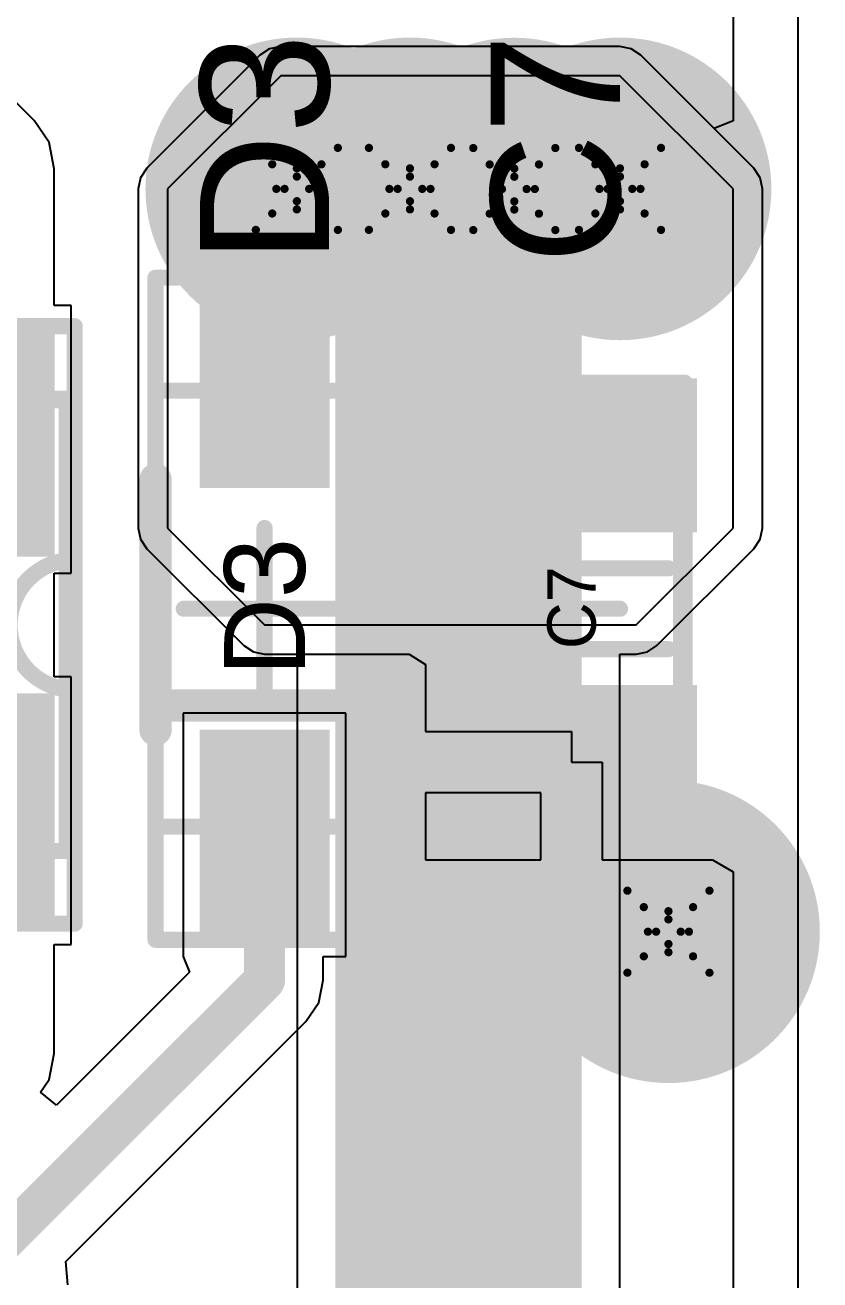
# Model space of a CAD drawing. Header units: millimetres. Extents: x -0.2 to 11.1, y -5.4 to 4.7.
# Drawn here: x 2.1149 to 2.3086, y 0.234 to 0.5399 of the extents above; entities that cross this region are included whole.
import ezdxf

# ---------------------------------------------------------------- set-up
doc = ezdxf.new("R2010")
doc.units = ezdxf.units.MM
doc.header["$MEASUREMENT"] = 0
for name, color, linetype in [('BottomLayer', 5, 'Continuous'), ('DrillDrawing', 1, 'Continuous'), ('InternalPlane1', 76, 'Continuous'), ('InternalPlane2', 16, 'Continuous'), ('Mechanical1', 6, 'Continuous'), ('Mechanical3', 76, 'Continuous'), ('Mechanical5', 56, 'Continuous'), ('TopLayer', 1, 'Continuous'), ('TopOverlay', 2, 'Continuous'), ('TopPaste', 8, 'Continuous'), ('TopSolder', 216, 'Continuous'), ('ViaHoleLayer', 16, 'Continuous')]:
    doc.layers.add(name, color=color, linetype=linetype)
doc.styles.add('Arial', font='arial.ttf', dxfattribs={"height": 0.2})

# ---------------------------------------------------------------- blocks, each defined once
blk = doc.blocks.new('SOT23_6L_75')
at = {"layer": 'TopLayer'}
for points in [[(-0.04921, 0.0689), (-0.02559, 0.0689), (-0.02559, 0.02165), (-0.04921, 0.02165)], [(-0.01181, 0.0689), (0.01181, 0.0689), (0.01181, 0.02165), (-0.01181, 0.02165)], [(0.02559, 0.0689), (0.04921, 0.0689), (0.04921, 0.02165), (0.02559, 0.02165)], [(-0.04921, -0.02165), (-0.02559, -0.02165), (-0.02559, -0.0689), (-0.04921, -0.0689)], [(-0.01181, -0.02165), (0.01181, -0.02165), (0.01181, -0.0689), (-0.01181, -0.0689)], [(0.02559, -0.02165), (0.04921, -0.02165), (0.04921, -0.0689), (0.02559, -0.0689)]]:
    blk.add_hatch(color=1, dxfattribs=at).paths.add_polyline_path(points)
at = {"layer": 'TopPaste'}
for points in [[(-0.05421, 0.0739), (-0.02059, 0.0739), (-0.02059, 0.01665), (-0.05421, 0.01665)], [(-0.01681, 0.0739), (0.01681, 0.0739), (0.01681, 0.01665), (-0.01681, 0.01665)], [(0.02059, 0.0739), (0.05421, 0.0739), (0.05421, 0.01665), (0.02059, 0.01665)], [(-0.05421, -0.01665), (-0.02059, -0.01665), (-0.02059, -0.0739), (-0.05421, -0.0739)], [(-0.01681, -0.01665), (0.01681, -0.01665), (0.01681, -0.0739), (-0.01681, -0.0739)], [(0.02059, -0.01665), (0.05421, -0.01665), (0.05421, -0.0739), (0.02059, -0.0739)]]:
    blk.add_hatch(color=8, dxfattribs=at).paths.add_polyline_path(points)
at = {"layer": 'TopSolder'}
for points in [[(-0.05118, 0.07087), (-0.02362, 0.07087), (-0.02362, 0.01969), (-0.05118, 0.01969)], [(-0.01378, 0.07087), (0.01378, 0.07087), (0.01378, 0.01969), (-0.01378, 0.01969)], [(0.02362, 0.07087), (0.05118, 0.07087), (0.05118, 0.01969), (0.02362, 0.01969)], [(-0.05118, -0.01969), (-0.02362, -0.01969), (-0.02362, -0.07087), (-0.05118, -0.07087)], [(-0.01378, -0.01969), (0.01378, -0.01969), (0.01378, -0.07087), (-0.01378, -0.07087)], [(0.02362, -0.01969), (0.05118, -0.01969), (0.05118, -0.07087), (0.02362, -0.07087)]]:
    blk.add_hatch(color=216, dxfattribs=at).paths.add_polyline_path(points)
at = {"layer": 'Mechanical1', "const_width": 0.00394}
for points in [[(-0.05709, 0.05512), (-0.05709, -0.05512)], [(0.05709, 0.05512), (-0.05709, 0.05512)], [(0.05709, 0.05512), (0.05709, -0.05512)], [(0.05709, -0.05512), (-0.05709, -0.05512)]]:
    blk.add_lwpolyline(points, dxfattribs=at)
at = {"layer": 'Mechanical1', "const_width": 0.00197}
for points in [[(-0.05807, 0.05512, 1), (-0.0561, 0.05512, 1)], [(-0.05807, 0.05512, 1), (-0.0561, 0.05512, 1)], [(0.0561, 0.05512, 1), (0.05807, 0.05512, 1)], [(0.0561, 0.05512, 1), (0.05807, 0.05512, 1)], [(-0.05807, -0.05512, 1), (-0.0561, -0.05512, 1)], [(-0.05807, -0.05512, 1), (-0.0561, -0.05512, 1)], [(0.0561, -0.05512, 1), (0.05807, -0.05512, 1)], [(0.0561, -0.05512, 1), (0.05807, -0.05512, 1)]]:
    blk.add_lwpolyline(points, format="xyb", close=True, dxfattribs=at)
at = {"layer": 'Mechanical3', "const_width": 0.00394}
for points in [[(-0.05906, 0.07283), (-0.05906, -0.07283)], [(0.05906, 0.07283), (-0.05906, 0.07283)], [(0.05906, 0.07283), (0.05906, -0.07283)], [(0, 0.01969), (0, -0.01969)], [(0.01969, 0), (-0.01969, 0)], [(0.05906, -0.07283), (-0.05906, -0.07283)]]:
    blk.add_lwpolyline(points, dxfattribs=at)
at = {"layer": 'Mechanical3', "const_width": 0.00197}
for points in [[(-0.06004, 0.07283, 1), (-0.05807, 0.07283, 1)], [(-0.06004, 0.07283, 1), (-0.05807, 0.07283, 1)], [(0.05807, 0.07283, 1), (0.06004, 0.07283, 1)], [(0.05807, 0.07283, 1), (0.06004, 0.07283, 1)], [(-0.00098, 0.01969, 1), (0.00098, 0.01969, 1)], [(-0.02067, 0, 1), (-0.0187, 0, 1)], [(0.0187, 0, 1), (0.02067, 0, 1)], [(-0.00098, -0.01969, 1), (0.00098, -0.01969, 1)], [(-0.06004, -0.07283, 1), (-0.05807, -0.07283, 1)], [(-0.06004, -0.07283, 1), (-0.05807, -0.07283, 1)], [(0.05807, -0.07283, 1), (0.06004, -0.07283, 1)], [(0.05807, -0.07283, 1), (0.06004, -0.07283, 1)]]:
    blk.add_lwpolyline(points, format="xyb", close=True, dxfattribs=at)
at = {"layer": 'Mechanical5', "const_width": 0.00394}
for points in [[(-0.05906, 0.07283), (-0.05906, -0.07283)], [(0.05906, 0.07283), (-0.05906, 0.07283)], [(0.05906, 0.07283), (0.05906, -0.07283)], [(0.05906, -0.07283), (-0.05906, -0.07283)]]:
    blk.add_lwpolyline(points, dxfattribs=at)
at = {"layer": 'Mechanical5', "const_width": 0.00197}
for points in [[(-0.06004, 0.07283, 1), (-0.05807, 0.07283, 1)], [(-0.06004, 0.07283, 1), (-0.05807, 0.07283, 1)], [(0.05807, 0.07283, 1), (0.06004, 0.07283, 1)], [(0.05807, 0.07283, 1), (0.06004, 0.07283, 1)], [(-0.06004, -0.07283, 1), (-0.05807, -0.07283, 1)], [(-0.06004, -0.07283, 1), (-0.05807, -0.07283, 1)], [(0.05807, -0.07283, 1), (0.06004, -0.07283, 1)], [(0.05807, -0.07283, 1), (0.06004, -0.07283, 1)]]:
    blk.add_lwpolyline(points, format="xyb", close=True, dxfattribs=at)
at = {"layer": 'TopOverlay', "const_width": 0.00394}
for points in [[(-0.05315, 0.05512), (-0.05906, 0.05512)], [(-0.05906, 0.05512), (-0.05906, 0.01587)], [(0.05906, 0.05512), (0.05315, 0.05512)], [(0.05906, 0.05512), (0.05906, -0.05475)], [(-0.05906, -0.01587), (-0.05906, -0.05475)], [(-0.05315, -0.05475), (-0.05906, -0.05475)], [(0.05906, -0.05475), (0.05315, -0.05475)]]:
    blk.add_lwpolyline(points, dxfattribs=at)
at = {"layer": 'TopOverlay', "const_width": 0.00197}
for points in [[(-0.06004, 0.05512, 1), (-0.05807, 0.05512, 1)], [(-0.06004, 0.05512, 1), (-0.05807, 0.05512, 1)], [(-0.05413, 0.05512, 1), (-0.05217, 0.05512, 1)], [(0.05217, 0.05512, 1), (0.05413, 0.05512, 1)], [(0.05807, 0.05512, 1), (0.06004, 0.05512, 1)], [(0.05807, 0.05512, 1), (0.06004, 0.05512, 1)], [(-0.06004, 0.01587, 1), (-0.05807, 0.01587, 1)], [(-0.06004, 0.01587, 1), (-0.05807, 0.01587, 1)], [(-0.06004, -0.01587, 1), (-0.05807, -0.01587, 1)], [(-0.06004, -0.01587, 1), (-0.05807, -0.01587, 1)], [(-0.06004, -0.05475, 1), (-0.05807, -0.05475, 1)], [(-0.06004, -0.05475, 1), (-0.05807, -0.05475, 1)], [(-0.05413, -0.05475, 1), (-0.05217, -0.05475, 1)], [(0.05217, -0.05475, 1), (0.05413, -0.05475, 1)], [(0.05807, -0.05475, 1), (0.06004, -0.05475, 1)], [(0.05807, -0.05475, 1), (0.06004, -0.05475, 1)]]:
    blk.add_lwpolyline(points, format="xyb", close=True, dxfattribs=at)
at = {"layer": 'TopOverlay', "const_width": 0.00394}
blk.add_lwpolyline([(-0.05906, 0.01587, -1), (-0.05906, -0.01587)], format="xyb", dxfattribs=at)
at = {"layer": 'Mechanical5'}
blk.add_text('D6', height=0.031496, dxfattribs=at).set_placement((-0.02624, -0.01574))
blk = doc.blocks.new('SOD_323F_78')
at = {"layer": 'TopLayer'}
for points in [[(-0.07579, -0.01083), (-0.07579, 0.01083), (-0.03445, 0.01083), (-0.03445, -0.01083)], [(0.03445, -0.01083), (0.03445, 0.01083), (0.07579, 0.01083), (0.07579, -0.01083)]]:
    blk.add_hatch(color=1, dxfattribs=at).paths.add_polyline_path(points)
at = {"layer": 'TopPaste'}
for points in [[(-0.08079, -0.01583), (-0.08079, 0.01583), (-0.02945, 0.01583), (-0.02945, -0.01583)], [(0.02945, -0.01583), (0.02945, 0.01583), (0.08079, 0.01583), (0.08079, -0.01583)]]:
    blk.add_hatch(color=8, dxfattribs=at).paths.add_polyline_path(points)
at = {"layer": 'TopSolder'}
for points in [[(-0.07776, -0.0128), (-0.07776, 0.0128), (-0.03248, 0.0128), (-0.03248, -0.0128)], [(0.03248, -0.0128), (0.03248, 0.0128), (0.07776, 0.0128), (0.07776, -0.0128)]]:
    blk.add_hatch(color=216, dxfattribs=at).paths.add_polyline_path(points)
at = {"layer": 'Mechanical1', "const_width": 0.00394}
for points in [[(-0.05315, 0.02657), (-0.05315, -0.02657)], [(-0.05315, 0.02657), (0.05315, 0.02657)], [(0.05315, 0.02657), (0.05315, -0.02657)], [(-0.05315, -0.02657), (0.05315, -0.02657)]]:
    blk.add_lwpolyline(points, dxfattribs=at)
at = {"layer": 'Mechanical1', "const_width": 0.00197}
for points in [[(-0.05413, 0.02657, 1), (-0.05217, 0.02657, 1)], [(-0.05413, 0.02657, 1), (-0.05217, 0.02657, 1)], [(0.05217, 0.02657, 1), (0.05413, 0.02657, 1)], [(0.05217, 0.02657, 1), (0.05413, 0.02657, 1)], [(-0.05413, -0.02657, 1), (-0.05217, -0.02657, 1)], [(-0.05413, -0.02657, 1), (-0.05217, -0.02657, 1)], [(0.05217, -0.02657, 1), (0.05413, -0.02657, 1)], [(0.05217, -0.02657, 1), (0.05413, -0.02657, 1)]]:
    blk.add_lwpolyline(points, format="xyb", close=True, dxfattribs=at)
at = {"layer": 'Mechanical3', "const_width": 0.00394}
for points in [[(-0.08071, 0.02657), (-0.08071, -0.02657)], [(-0.08071, 0.02657), (0.08071, 0.02657)], [(0.08071, 0.02657), (0.08071, -0.02657)], [(0, 0.01969), (0, -0.01969)], [(-0.01969, 0), (0.01969, 0)], [(-0.08071, -0.02657), (0.08071, -0.02657)]]:
    blk.add_lwpolyline(points, dxfattribs=at)
at = {"layer": 'Mechanical3', "const_width": 0.00197}
for points in [[(-0.08169, 0.02657, 1), (-0.07972, 0.02657, 1)], [(-0.08169, 0.02657, 1), (-0.07972, 0.02657, 1)], [(0.07972, 0.02657, 1), (0.08169, 0.02657, 1)], [(0.07972, 0.02657, 1), (0.08169, 0.02657, 1)], [(-0.00099, 0.01969, 1), (0.00098, 0.01969, 1)], [(-0.02067, 0, 1), (-0.0187, 0, 1)], [(0.0187, 0, 1), (0.02067, 0, 1)], [(-0.00099, -0.01969, 1), (0.00098, -0.01969, 1)], [(-0.08169, -0.02657, 1), (-0.07972, -0.02657, 1)], [(-0.08169, -0.02657, 1), (-0.07972, -0.02657, 1)], [(0.07972, -0.02657, 1), (0.08169, -0.02657, 1)], [(0.07972, -0.02657, 1), (0.08169, -0.02657, 1)]]:
    blk.add_lwpolyline(points, format="xyb", close=True, dxfattribs=at)
at = {"layer": 'Mechanical5', "const_width": 0.00394}
for points in [[(-0.08071, 0.02657), (0.08071, 0.02657)], [(-0.08071, 0.02657), (-0.08071, -0.02657)], [(0.08071, 0.02657), (0.08071, -0.02657)], [(-0.08071, -0.02657), (0.08071, -0.02657)]]:
    blk.add_lwpolyline(points, dxfattribs=at)
at = {"layer": 'Mechanical5', "const_width": 0.00197}
for points in [[(-0.08169, 0.02657, 1), (-0.07972, 0.02657, 1)], [(-0.08169, 0.02657, 1), (-0.07972, 0.02657, 1)], [(0.07972, 0.02657, 1), (0.08169, 0.02657, 1)], [(0.07972, 0.02657, 1), (0.08169, 0.02657, 1)], [(-0.08169, -0.02657, 1), (-0.07972, -0.02657, 1)], [(-0.08169, -0.02657, 1), (-0.07972, -0.02657, 1)], [(0.07972, -0.02657, 1), (0.08169, -0.02657, 1)], [(0.07972, -0.02657, 1), (0.08169, -0.02657, 1)]]:
    blk.add_lwpolyline(points, format="xyb", close=True, dxfattribs=at)
at = {"layer": 'TopOverlay', "const_width": 0.00787}
for points in [[(-0.02953, 0.02657), (0.0315, 0.02657)], [(-0.02362, 0.02657), (-0.02362, -0.02657)], [(-0.02953, -0.02657), (0.0315, -0.02657)]]:
    blk.add_lwpolyline(points, dxfattribs=at)
at = {"layer": 'TopOverlay', "const_width": 0.00394}
for points in [[(-0.0315, 0.02657, 1), (-0.02756, 0.02657, 1)], [(-0.02559, 0.02657, 1), (-0.02165, 0.02657, 1)], [(0.02953, 0.02657, 1), (0.03346, 0.02657, 1)], [(-0.0315, -0.02657, 1), (-0.02756, -0.02657, 1)], [(-0.02559, -0.02657, 1), (-0.02165, -0.02657, 1)], [(0.02953, -0.02657, 1), (0.03346, -0.02657, 1)]]:
    blk.add_lwpolyline(points, format="xyb", close=True, dxfattribs=at)
at = {"layer": 'Mechanical5'}
blk.add_text('D3', height=0.019685, dxfattribs=at).set_placement((-0.0164, -0.00984))
blk = doc.blocks.new('C0805_CER_120')
at = {"layer": 'TopLayer'}
for points in [[(-0.02362, -0.02559), (-0.05118, -0.02559), (-0.05118, 0.02559), (-0.02362, 0.02559)], [(0.02362, 0.02559), (0.05118, 0.02559), (0.05118, -0.02559), (0.02362, -0.02559)]]:
    blk.add_hatch(color=1, dxfattribs=at).paths.add_polyline_path(points)
at = {"layer": 'TopPaste'}
for points in [[(-0.01862, -0.03059), (-0.05618, -0.03059), (-0.05618, 0.03059), (-0.01862, 0.03059)], [(0.01862, 0.03059), (0.05618, 0.03059), (0.05618, -0.03059), (0.01862, -0.03059)]]:
    blk.add_hatch(color=8, dxfattribs=at).paths.add_polyline_path(points)
at = {"layer": 'TopSolder'}
for points in [[(-0.02165, -0.02756), (-0.05315, -0.02756), (-0.05315, 0.02756), (-0.02165, 0.02756)], [(0.02165, 0.02756), (0.05315, 0.02756), (0.05315, -0.02756), (0.02165, -0.02756)]]:
    blk.add_hatch(color=216, dxfattribs=at).paths.add_polyline_path(points)
at = {"layer": 'Mechanical1', "const_width": 0.00394}
for points in [[(-0.05121, 0.02669), (-0.05121, -0.02669)], [(-0.05121, 0.02669), (0.05121, 0.02669)], [(0.05121, 0.02669), (0.05121, -0.02669)], [(-0.05121, -0.02669), (0.05121, -0.02669)]]:
    blk.add_lwpolyline(points, dxfattribs=at)
at = {"layer": 'Mechanical1', "const_width": 0.00197}
for points in [[(-0.05219, 0.02669, 1), (-0.05023, 0.02669, 1)], [(-0.05219, 0.02669, 1), (-0.05023, 0.02669, 1)], [(0.05023, 0.02669, 1), (0.05219, 0.02669, 1)], [(0.05023, 0.02669, 1), (0.05219, 0.02669, 1)], [(-0.05219, -0.02669, 1), (-0.05023, -0.02669, 1)], [(-0.05219, -0.02669, 1), (-0.05023, -0.02669, 1)], [(0.05023, -0.02669, 1), (0.05219, -0.02669, 1)], [(0.05023, -0.02669, 1), (0.05219, -0.02669, 1)]]:
    blk.add_lwpolyline(points, format="xyb", close=True, dxfattribs=at)
at = {"layer": 'Mechanical3', "const_width": 0.00394}
for points in [[(-0.05512, 0.02756), (0.05512, 0.02756)], [(-0.05512, 0.02756), (-0.05512, -0.02756)], [(0.05512, 0.02756), (0.05512, -0.02756)], [(0, 0.01181), (0, -0.01181)], [(-0.01181, 0), (0.01181, 0)], [(-0.05512, -0.02756), (0.05512, -0.02756)]]:
    blk.add_lwpolyline(points, dxfattribs=at)
at = {"layer": 'Mechanical3', "const_width": 0.00197}
for points in [[(-0.0561, 0.02756, 1), (-0.05413, 0.02756, 1)], [(-0.0561, 0.02756, 1), (-0.05413, 0.02756, 1)], [(0.05413, 0.02756, 1), (0.0561, 0.02756, 1)], [(0.05413, 0.02756, 1), (0.0561, 0.02756, 1)], [(-0.00098, 0.01181, 1), (0.00098, 0.01181, 1)], [(-0.0128, 0, 1), (-0.01083, 0, 1)], [(0.01083, 0, 1), (0.0128, 0, 1)], [(-0.00098, -0.01181, 1), (0.00098, -0.01181, 1)], [(-0.0561, -0.02756, 1), (-0.05413, -0.02756, 1)], [(-0.0561, -0.02756, 1), (-0.05413, -0.02756, 1)], [(0.05413, -0.02756, 1), (0.0561, -0.02756, 1)], [(0.05413, -0.02756, 1), (0.0561, -0.02756, 1)]]:
    blk.add_lwpolyline(points, format="xyb", close=True, dxfattribs=at)
at = {"layer": 'Mechanical5', "const_width": 0.00394}
for points in [[(-0.05512, 0.02756), (0.05512, 0.02756)], [(-0.05512, 0.02756), (-0.05512, -0.02756)], [(0.05512, 0.02756), (0.05512, -0.02756)], [(-0.05512, -0.02756), (0.05512, -0.02756)]]:
    blk.add_lwpolyline(points, dxfattribs=at)
at = {"layer": 'Mechanical5', "const_width": 0.00197}
for points in [[(-0.0561, 0.02756, 1), (-0.05413, 0.02756, 1)], [(-0.0561, 0.02756, 1), (-0.05413, 0.02756, 1)], [(0.05413, 0.02756, 1), (0.0561, 0.02756, 1)], [(0.05413, 0.02756, 1), (0.0561, 0.02756, 1)], [(-0.0561, -0.02756, 1), (-0.05413, -0.02756, 1)], [(-0.0561, -0.02756, 1), (-0.05413, -0.02756, 1)], [(0.05413, -0.02756, 1), (0.0561, -0.02756, 1)], [(0.05413, -0.02756, 1), (0.0561, -0.02756, 1)]]:
    blk.add_lwpolyline(points, format="xyb", close=True, dxfattribs=at)
at = {"layer": 'TopOverlay', "const_width": 0.00394}
for points in [[(-0.00984, 0.02362), (-0.00984, -0.02362)], [(0.00984, 0.02362), (0.00984, -0.02362)]]:
    blk.add_lwpolyline(points, dxfattribs=at)
at = {"layer": 'TopOverlay', "const_width": 0.00197}
for points in [[(-0.01083, 0.02362, 1), (-0.00886, 0.02362, 1)], [(0.00886, 0.02362, 1), (0.01083, 0.02362, 1)], [(-0.01083, -0.02362, 1), (-0.00886, -0.02362, 1)], [(0.00886, -0.02362, 1), (0.01083, -0.02362, 1)]]:
    blk.add_lwpolyline(points, format="xyb", close=True, dxfattribs=at)
at = {"layer": 'Mechanical5'}
blk.add_text('C7', height=0.011811, dxfattribs=at).set_placement((-0.00984, -0.0059))

msp = doc.modelspace()

# ---------------------------------------------------------------- hatches: boundary and pattern name
at = {"layer": 'BottomLayer'}
h = msp.add_hatch(color=5, dxfattribs=at)
edge = h.paths.add_edge_path()
edge.add_arc((2.1811, 0.5), 0.01181, 0, 360)
h = msp.add_hatch(color=5, dxfattribs=at)
edge = h.paths.add_edge_path()
edge.add_arc((2.20866, 0.5), 0.01181, 0, 360)
h = msp.add_hatch(color=5, dxfattribs=at)
edge = h.paths.add_edge_path()
edge.add_arc((2.23409, 0.49996), 0.01181, 0, 360)
h = msp.add_hatch(color=5, dxfattribs=at)
edge = h.paths.add_edge_path()
edge.add_arc((2.25984, 0.5), 0.01181, 0, 360)
h = msp.add_hatch(color=5, dxfattribs=at)
edge = h.paths.add_edge_path()
edge.add_arc((2.27165, 0.3189), 0.01181, 0, 360)
at = {"layer": 'InternalPlane1'}
h = msp.add_hatch(color=76, dxfattribs=at)
edge = h.paths.add_edge_path()
edge.add_arc((2.1811, 0.5), 0.03689, 0, 360)
h = msp.add_hatch(color=76, dxfattribs=at)
edge = h.paths.add_edge_path()
edge.add_arc((2.20866, 0.5), 0.03689, 0, 360)
h = msp.add_hatch(color=76, dxfattribs=at)
edge = h.paths.add_edge_path()
edge.add_arc((2.23409, 0.49996), 0.03689, 0, 360)
h = msp.add_hatch(color=76, dxfattribs=at)
edge = h.paths.add_edge_path()
edge.add_arc((2.25984, 0.5), 0.03689, 0, 360)
at = {"layer": 'InternalPlane2'}
h = msp.add_hatch(color=16, dxfattribs=at)
edge = h.paths.add_edge_path()
edge.add_arc((2.1811, 0.5), 0.03689, 0, 360)
h = msp.add_hatch(color=16, dxfattribs=at)
edge = h.paths.add_edge_path()
edge.add_arc((2.20866, 0.5), 0.03689, 0, 360)
h = msp.add_hatch(color=16, dxfattribs=at)
edge = h.paths.add_edge_path()
edge.add_arc((2.23409, 0.49996), 0.03689, 0, 360)
h = msp.add_hatch(color=16, dxfattribs=at)
edge = h.paths.add_edge_path()
edge.add_arc((2.25984, 0.5), 0.03689, 0, 360)
h = msp.add_hatch(color=16, dxfattribs=at)
edge = h.paths.add_edge_path()
edge.add_arc((2.27165, 0.3189), 0.03689, 0, 360)
at = {"layer": 'TopLayer'}
h = msp.add_hatch(color=1, dxfattribs=at)
edge = h.paths.add_edge_path()
edge.add_arc((2.1811, 0.5), 0.01181, 0, 360)
h = msp.add_hatch(color=1, dxfattribs=at)
edge = h.paths.add_edge_path()
edge.add_arc((2.20866, 0.5), 0.01181, 0, 360)
h = msp.add_hatch(color=1, dxfattribs=at)
edge = h.paths.add_edge_path()
edge.add_arc((2.23409, 0.49996), 0.01181, 0, 360)
h = msp.add_hatch(color=1, dxfattribs=at)
edge = h.paths.add_edge_path()
edge.add_arc((2.25984, 0.5), 0.01181, 0, 360)
h = msp.add_hatch(color=1, dxfattribs=at)
edge = h.paths.add_edge_path()
edge.add_arc((2.27165, 0.3189), 0.01181, 0, 360)
at = {"layer": 'ViaHoleLayer'}
h = msp.add_hatch(color=16, dxfattribs=at)
edge = h.paths.add_edge_path()
edge.add_arc((2.1811, 0.5), 0.00689, 0, 360)
h = msp.add_hatch(color=16, dxfattribs=at)
edge = h.paths.add_edge_path()
edge.add_arc((2.20866, 0.5), 0.00689, 0, 360)
h = msp.add_hatch(color=16, dxfattribs=at)
edge = h.paths.add_edge_path()
edge.add_arc((2.23409, 0.49996), 0.00689, 0, 360)
h = msp.add_hatch(color=16, dxfattribs=at)
edge = h.paths.add_edge_path()
edge.add_arc((2.25984, 0.5), 0.00689, 0, 360)
h = msp.add_hatch(color=16, dxfattribs=at)
edge = h.paths.add_edge_path()
edge.add_arc((2.27165, 0.3189), 0.00689, 0, 360)

# ---------------------------------------------------------------- linework, layer by layer
at = {"layer": 'BottomLayer'}
for p, q in [((2.30315, 1.06693), (2.30315, 0.08661)), ((2.17212, 0.53261), (2.14456, 0.50505)), ((2.17443, 0.53415), (2.17212, 0.53261)), ((2.17717, 0.5347), (2.17443, 0.53415)), ((2.25984, 0.5347), (2.17717, 0.5347)), ((2.26257, 0.53415), (2.25984, 0.5347)), ((2.26489, 0.53261), (2.26257, 0.53415)), ((2.29245, 0.50505), (2.26489, 0.53261)), ((2.17717, 0.52756), (2.14961, 0.5)), ((2.25984, 0.52756), (2.17717, 0.52756)), ((2.2874, 0.5), (2.25984, 0.52756)), ((2.14456, 0.50505), (2.14301, 0.50273)), ((2.294, 0.50273), (2.29245, 0.50505)), ((2.14301, 0.50273), (2.14247, 0.5)), ((2.29454, 0.5), (2.294, 0.50273)), ((2.14247, 0.5), (2.14247, 0.41732)), ((2.14961, 0.5), (2.14961, 0.41732)), ((2.2874, 0.41732), (2.2874, 0.5)), ((2.29454, 0.41732), (2.29454, 0.5)), ((2.14247, 0.41732), (2.14301, 0.41459)), ((2.14961, 0.41732), (2.17323, 0.3937)), ((2.26378, 0.3937), (2.2874, 0.41732)), ((2.294, 0.41459), (2.29454, 0.41732)), ((2.14301, 0.41459), (2.14456, 0.41228)), ((2.29245, 0.41228), (2.294, 0.41459)), ((2.14456, 0.41228), (2.16818, 0.38865)), ((2.26883, 0.38865), (2.29245, 0.41228)), ((2.17323, 0.3937), (2.26378, 0.3937)), ((2.16818, 0.38865), (2.1705, 0.38711)), ((2.26651, 0.38711), (2.26883, 0.38865)), ((2.26883, 0.38865), (2.26883, 0.38865)), ((2.1705, 0.38711), (2.17323, 0.38656)), ((2.17323, 0.38656), (2.18114, 0.38656)), ((2.18114, 0.38656), (2.18114, 0.1344)), ((2.25981, 0.11811), (2.25981, 0.38656)), ((2.25981, 0.38656), (2.26378, 0.38656)), ((2.26378, 0.38656), (2.26651, 0.38711))]:
    msp.add_line(p, q, dxfattribs=at)
at = {"layer": 'BottomLayer', "const_width": 0.06}
for points in [[(2.22047, 0.48535), (2.2278, 0.49268)], [(2.22047, 0.11811), (2.22047, 0.48535)]]:
    msp.add_lwpolyline(points, dxfattribs=at)
at = {"layer": 'BottomLayer', "const_width": 0.03}
for points in [[(2.2128, 0.49268, 1), (2.2428, 0.49268, 1)], [(2.20547, 0.48535, 1), (2.23547, 0.48535, 1)], [(2.20547, 0.48535, 1), (2.23547, 0.48535, 1)]]:
    msp.add_lwpolyline(points, format="xyb", close=True, dxfattribs=at)
at = {"layer": 'DrillDrawing', "const_width": 0.002}
for points in [[(2.1711, 0.51), (2.1811, 0.505)], [(2.1711, 0.51), (2.1761, 0.5)], [(2.1811, 0.505), (2.1911, 0.51)], [(2.1861, 0.5), (2.1911, 0.51)], [(2.19866, 0.51), (2.20866, 0.505)], [(2.19866, 0.51), (2.20366, 0.5)], [(2.20866, 0.505), (2.21866, 0.51)], [(2.21366, 0.5), (2.21866, 0.51)], [(2.22409, 0.50996), (2.23409, 0.50496)], [(2.22409, 0.50996), (2.22909, 0.49996)], [(2.23409, 0.50496), (2.24409, 0.50996)], [(2.23909, 0.49996), (2.24409, 0.50996)], [(2.24984, 0.51), (2.25984, 0.505)], [(2.24984, 0.51), (2.25484, 0.5)], [(2.25984, 0.505), (2.26984, 0.51)], [(2.26484, 0.5), (2.26984, 0.51)], [(2.1751, 0.506), (2.1811, 0.503)], [(2.1751, 0.506), (2.1781, 0.5)], [(2.1811, 0.503), (2.1871, 0.506)], [(2.1841, 0.5), (2.1871, 0.506)], [(2.20266, 0.506), (2.20866, 0.503)], [(2.20266, 0.506), (2.20566, 0.5)], [(2.20866, 0.503), (2.21466, 0.506)], [(2.21166, 0.5), (2.21466, 0.506)], [(2.22809, 0.50596), (2.23409, 0.50296)], [(2.22809, 0.50596), (2.23109, 0.49996)], [(2.23409, 0.50296), (2.24009, 0.50596)], [(2.23709, 0.49996), (2.24009, 0.50596)], [(2.25384, 0.506), (2.25984, 0.503)], [(2.25384, 0.506), (2.25684, 0.5)], [(2.25984, 0.503), (2.26584, 0.506)], [(2.26284, 0.5), (2.26584, 0.506)], [(2.1711, 0.49), (2.1761, 0.5)], [(2.1751, 0.494), (2.1781, 0.5)], [(2.1841, 0.5), (2.1871, 0.494)], [(2.1861, 0.5), (2.1911, 0.49)], [(2.19866, 0.49), (2.20366, 0.5)], [(2.20266, 0.494), (2.20566, 0.5)], [(2.21166, 0.5), (2.21466, 0.494)], [(2.21366, 0.5), (2.21866, 0.49)], [(2.22409, 0.48996), (2.22909, 0.49996)], [(2.22809, 0.49396), (2.23109, 0.49996)], [(2.23709, 0.49996), (2.24009, 0.49396)], [(2.23909, 0.49996), (2.24409, 0.48996)], [(2.24984, 0.49), (2.25484, 0.5)], [(2.25384, 0.494), (2.25684, 0.5)], [(2.26284, 0.5), (2.26584, 0.494)], [(2.26484, 0.5), (2.26984, 0.49)], [(2.1711, 0.49), (2.1811, 0.495)], [(2.1751, 0.494), (2.1811, 0.497)], [(2.1811, 0.497), (2.1871, 0.494)], [(2.1811, 0.495), (2.1911, 0.49)], [(2.19866, 0.49), (2.20866, 0.495)], [(2.20266, 0.494), (2.20866, 0.497)], [(2.20866, 0.497), (2.21466, 0.494)], [(2.20866, 0.495), (2.21866, 0.49)], [(2.22409, 0.48996), (2.23409, 0.49496)], [(2.22809, 0.49396), (2.23409, 0.49696)], [(2.23409, 0.49696), (2.24009, 0.49396)], [(2.23409, 0.49496), (2.24409, 0.48996)], [(2.24984, 0.49), (2.25984, 0.495)], [(2.25384, 0.494), (2.25984, 0.497)], [(2.25984, 0.497), (2.26584, 0.494)], [(2.25984, 0.495), (2.26984, 0.49)], [(2.26165, 0.3289), (2.27165, 0.3239)], [(2.26165, 0.3289), (2.26665, 0.3189)], [(2.27165, 0.3239), (2.28165, 0.3289)], [(2.27665, 0.3189), (2.28165, 0.3289)], [(2.26565, 0.3249), (2.27165, 0.3219)], [(2.26565, 0.3249), (2.26865, 0.3189)], [(2.27165, 0.3219), (2.27765, 0.3249)], [(2.27465, 0.3189), (2.27765, 0.3249)], [(2.26165, 0.3089), (2.26665, 0.3189)], [(2.26565, 0.3129), (2.26865, 0.3189)], [(2.27465, 0.3189), (2.27765, 0.3129)], [(2.27665, 0.3189), (2.28165, 0.3089)], [(2.26565, 0.3129), (2.27165, 0.3159)], [(2.27165, 0.3159), (2.27765, 0.3129)], [(2.26165, 0.3089), (2.27165, 0.3139)], [(2.27165, 0.3139), (2.28165, 0.3089)]]:
    msp.add_lwpolyline(points, dxfattribs=at)
at = {"layer": 'DrillDrawing', "const_width": 0.001}
for points in [[(2.1706, 0.51, 1), (2.1716, 0.51, 1)], [(2.1706, 0.51, 1), (2.1716, 0.51, 1)], [(2.1906, 0.51, 1), (2.1916, 0.51, 1)], [(2.1906, 0.51, 1), (2.1916, 0.51, 1)], [(2.19816, 0.51, 1), (2.19916, 0.51, 1)], [(2.19816, 0.51, 1), (2.19916, 0.51, 1)], [(2.21816, 0.51, 1), (2.21916, 0.51, 1)], [(2.21816, 0.51, 1), (2.21916, 0.51, 1)], [(2.22359, 0.50996, 1), (2.22459, 0.50996, 1)], [(2.22359, 0.50996, 1), (2.22459, 0.50996, 1)], [(2.24359, 0.50996, 1), (2.24459, 0.50996, 1)], [(2.24359, 0.50996, 1), (2.24459, 0.50996, 1)], [(2.24934, 0.51, 1), (2.25034, 0.51, 1)], [(2.24934, 0.51, 1), (2.25034, 0.51, 1)], [(2.26934, 0.51, 1), (2.27034, 0.51, 1)], [(2.26934, 0.51, 1), (2.27034, 0.51, 1)], [(2.1746, 0.506, 1), (2.1756, 0.506, 1)], [(2.1746, 0.506, 1), (2.1756, 0.506, 1)], [(2.1806, 0.505, 1), (2.1816, 0.505, 1)], [(2.1806, 0.505, 1), (2.1816, 0.505, 1)], [(2.1866, 0.506, 1), (2.1876, 0.506, 1)], [(2.1866, 0.506, 1), (2.1876, 0.506, 1)], [(2.20216, 0.506, 1), (2.20316, 0.506, 1)], [(2.20216, 0.506, 1), (2.20316, 0.506, 1)], [(2.20816, 0.505, 1), (2.20916, 0.505, 1)], [(2.20816, 0.505, 1), (2.20916, 0.505, 1)], [(2.21416, 0.506, 1), (2.21516, 0.506, 1)], [(2.21416, 0.506, 1), (2.21516, 0.506, 1)], [(2.22759, 0.50596, 1), (2.22859, 0.50596, 1)], [(2.22759, 0.50596, 1), (2.22859, 0.50596, 1)], [(2.23359, 0.50496, 1), (2.23459, 0.50496, 1)], [(2.23359, 0.50496, 1), (2.23459, 0.50496, 1)], [(2.23959, 0.50596, 1), (2.24059, 0.50596, 1)], [(2.23959, 0.50596, 1), (2.24059, 0.50596, 1)], [(2.25334, 0.506, 1), (2.25434, 0.506, 1)], [(2.25334, 0.506, 1), (2.25434, 0.506, 1)], [(2.25934, 0.505, 1), (2.26034, 0.505, 1)], [(2.25934, 0.505, 1), (2.26034, 0.505, 1)], [(2.26534, 0.506, 1), (2.26634, 0.506, 1)], [(2.26534, 0.506, 1), (2.26634, 0.506, 1)], [(2.1806, 0.503, 1), (2.1816, 0.503, 1)], [(2.1806, 0.503, 1), (2.1816, 0.503, 1)], [(2.20816, 0.503, 1), (2.20916, 0.503, 1)], [(2.20816, 0.503, 1), (2.20916, 0.503, 1)], [(2.23359, 0.50296, 1), (2.23459, 0.50296, 1)], [(2.23359, 0.50296, 1), (2.23459, 0.50296, 1)], [(2.25934, 0.503, 1), (2.26034, 0.503, 1)], [(2.25934, 0.503, 1), (2.26034, 0.503, 1)], [(2.1756, 0.5, 1), (2.1766, 0.5, 1)], [(2.1756, 0.5, 1), (2.1766, 0.5, 1)], [(2.1776, 0.5, 1), (2.1786, 0.5, 1)], [(2.1776, 0.5, 1), (2.1786, 0.5, 1)], [(2.1836, 0.5, 1), (2.1846, 0.5, 1)], [(2.1836, 0.5, 1), (2.1846, 0.5, 1)], [(2.1856, 0.5, 1), (2.1866, 0.5, 1)], [(2.1856, 0.5, 1), (2.1866, 0.5, 1)], [(2.20316, 0.5, 1), (2.20416, 0.5, 1)], [(2.20316, 0.5, 1), (2.20416, 0.5, 1)], [(2.20516, 0.5, 1), (2.20616, 0.5, 1)], [(2.20516, 0.5, 1), (2.20616, 0.5, 1)], [(2.21116, 0.5, 1), (2.21216, 0.5, 1)], [(2.21116, 0.5, 1), (2.21216, 0.5, 1)], [(2.21316, 0.5, 1), (2.21416, 0.5, 1)], [(2.21316, 0.5, 1), (2.21416, 0.5, 1)], [(2.22859, 0.49996, 1), (2.22959, 0.49996, 1)], [(2.22859, 0.49996, 1), (2.22959, 0.49996, 1)], [(2.23059, 0.49996, 1), (2.23159, 0.49996, 1)], [(2.23059, 0.49996, 1), (2.23159, 0.49996, 1)], [(2.23659, 0.49996, 1), (2.23759, 0.49996, 1)], [(2.23659, 0.49996, 1), (2.23759, 0.49996, 1)], [(2.23859, 0.49996, 1), (2.23959, 0.49996, 1)], [(2.23859, 0.49996, 1), (2.23959, 0.49996, 1)], [(2.25434, 0.5, 1), (2.25534, 0.5, 1)], [(2.25434, 0.5, 1), (2.25534, 0.5, 1)], [(2.25634, 0.5, 1), (2.25734, 0.5, 1)], [(2.25634, 0.5, 1), (2.25734, 0.5, 1)], [(2.26234, 0.5, 1), (2.26334, 0.5, 1)], [(2.26234, 0.5, 1), (2.26334, 0.5, 1)], [(2.26434, 0.5, 1), (2.26534, 0.5, 1)], [(2.26434, 0.5, 1), (2.26534, 0.5, 1)], [(2.1806, 0.497, 1), (2.1816, 0.497, 1)], [(2.1806, 0.497, 1), (2.1816, 0.497, 1)], [(2.1806, 0.495, 1), (2.1816, 0.495, 1)], [(2.1806, 0.495, 1), (2.1816, 0.495, 1)], [(2.20816, 0.497, 1), (2.20916, 0.497, 1)], [(2.20816, 0.497, 1), (2.20916, 0.497, 1)], [(2.20816, 0.495, 1), (2.20916, 0.495, 1)], [(2.20816, 0.495, 1), (2.20916, 0.495, 1)], [(2.23359, 0.49696, 1), (2.23459, 0.49696, 1)], [(2.23359, 0.49696, 1), (2.23459, 0.49696, 1)], [(2.23359, 0.49496, 1), (2.23459, 0.49496, 1)], [(2.23359, 0.49496, 1), (2.23459, 0.49496, 1)], [(2.25934, 0.497, 1), (2.26034, 0.497, 1)], [(2.25934, 0.497, 1), (2.26034, 0.497, 1)], [(2.25934, 0.495, 1), (2.26034, 0.495, 1)], [(2.25934, 0.495, 1), (2.26034, 0.495, 1)], [(2.1746, 0.494, 1), (2.1756, 0.494, 1)], [(2.1746, 0.494, 1), (2.1756, 0.494, 1)], [(2.1866, 0.494, 1), (2.1876, 0.494, 1)], [(2.1866, 0.494, 1), (2.1876, 0.494, 1)], [(2.20216, 0.494, 1), (2.20316, 0.494, 1)], [(2.20216, 0.494, 1), (2.20316, 0.494, 1)], [(2.21416, 0.494, 1), (2.21516, 0.494, 1)], [(2.21416, 0.494, 1), (2.21516, 0.494, 1)], [(2.22759, 0.49396, 1), (2.22859, 0.49396, 1)], [(2.22759, 0.49396, 1), (2.22859, 0.49396, 1)], [(2.23959, 0.49396, 1), (2.24059, 0.49396, 1)], [(2.23959, 0.49396, 1), (2.24059, 0.49396, 1)], [(2.25334, 0.494, 1), (2.25434, 0.494, 1)], [(2.25334, 0.494, 1), (2.25434, 0.494, 1)], [(2.26534, 0.494, 1), (2.26634, 0.494, 1)], [(2.26534, 0.494, 1), (2.26634, 0.494, 1)], [(2.1706, 0.49, 1), (2.1716, 0.49, 1)], [(2.1706, 0.49, 1), (2.1716, 0.49, 1)], [(2.1906, 0.49, 1), (2.1916, 0.49, 1)], [(2.1906, 0.49, 1), (2.1916, 0.49, 1)], [(2.19816, 0.49, 1), (2.19916, 0.49, 1)], [(2.19816, 0.49, 1), (2.19916, 0.49, 1)], [(2.21816, 0.49, 1), (2.21916, 0.49, 1)], [(2.21816, 0.49, 1), (2.21916, 0.49, 1)], [(2.22359, 0.48996, 1), (2.22459, 0.48996, 1)], [(2.22359, 0.48996, 1), (2.22459, 0.48996, 1)], [(2.24359, 0.48996, 1), (2.24459, 0.48996, 1)], [(2.24359, 0.48996, 1), (2.24459, 0.48996, 1)], [(2.24934, 0.49, 1), (2.25034, 0.49, 1)], [(2.24934, 0.49, 1), (2.25034, 0.49, 1)], [(2.26934, 0.49, 1), (2.27034, 0.49, 1)], [(2.26934, 0.49, 1), (2.27034, 0.49, 1)], [(2.26115, 0.3289, 1), (2.26215, 0.3289, 1)], [(2.26115, 0.3289, 1), (2.26215, 0.3289, 1)], [(2.28115, 0.3289, 1), (2.28215, 0.3289, 1)], [(2.28115, 0.3289, 1), (2.28215, 0.3289, 1)], [(2.26515, 0.3249, 1), (2.26615, 0.3249, 1)], [(2.26515, 0.3249, 1), (2.26615, 0.3249, 1)], [(2.27115, 0.3239, 1), (2.27215, 0.3239, 1)], [(2.27115, 0.3239, 1), (2.27215, 0.3239, 1)], [(2.27715, 0.3249, 1), (2.27815, 0.3249, 1)], [(2.27715, 0.3249, 1), (2.27815, 0.3249, 1)], [(2.27115, 0.3219, 1), (2.27215, 0.3219, 1)], [(2.27115, 0.3219, 1), (2.27215, 0.3219, 1)], [(2.26615, 0.3189, 1), (2.26715, 0.3189, 1)], [(2.26615, 0.3189, 1), (2.26715, 0.3189, 1)], [(2.26815, 0.3189, 1), (2.26915, 0.3189, 1)], [(2.26815, 0.3189, 1), (2.26915, 0.3189, 1)], [(2.27415, 0.3189, 1), (2.27515, 0.3189, 1)], [(2.27415, 0.3189, 1), (2.27515, 0.3189, 1)], [(2.27615, 0.3189, 1), (2.27715, 0.3189, 1)], [(2.27615, 0.3189, 1), (2.27715, 0.3189, 1)], [(2.27115, 0.3159, 1), (2.27215, 0.3159, 1)], [(2.27115, 0.3159, 1), (2.27215, 0.3159, 1)], [(2.26515, 0.3129, 1), (2.26615, 0.3129, 1)], [(2.26515, 0.3129, 1), (2.26615, 0.3129, 1)], [(2.27115, 0.3139, 1), (2.27215, 0.3139, 1)], [(2.27115, 0.3139, 1), (2.27215, 0.3139, 1)], [(2.27715, 0.3129, 1), (2.27815, 0.3129, 1)], [(2.27715, 0.3129, 1), (2.27815, 0.3129, 1)], [(2.26115, 0.3089, 1), (2.26215, 0.3089, 1)], [(2.26115, 0.3089, 1), (2.26215, 0.3089, 1)], [(2.28115, 0.3089, 1), (2.28215, 0.3089, 1)], [(2.28115, 0.3089, 1), (2.28215, 0.3089, 1)]]:
    msp.add_lwpolyline(points, format="xyb", close=True, dxfattribs=at)
at = {"layer": 'InternalPlane1', "const_width": 0.01}
for points in [[(2.26246, 0.34417, -0.176327), (2.28085, 0.34417)], [(2.24639, 0.3097, -0.176327), (2.24639, 0.32809)], [(2.29692, 0.32809, -0.176327), (2.29692, 0.3097)], [(2.28085, 0.29363, -0.176327), (2.26246, 0.29363)]]:
    msp.add_lwpolyline(points, format="xyb", dxfattribs=at)
at = {"layer": 'InternalPlane1', "const_width": 0.005}
for points in [[(2.25996, 0.34417, 1), (2.26496, 0.34417, 1)], [(2.27835, 0.34417, 1), (2.28335, 0.34417, 1)], [(2.24389, 0.32809, 1), (2.24889, 0.32809, 1)], [(2.29442, 0.32809, 1), (2.29942, 0.32809, 1)], [(2.24389, 0.3097, 1), (2.24889, 0.3097, 1)], [(2.29442, 0.3097, 1), (2.29942, 0.3097, 1)], [(2.25996, 0.29363, 1), (2.26496, 0.29363, 1)], [(2.27835, 0.29363, 1), (2.28335, 0.29363, 1)]]:
    msp.add_lwpolyline(points, format="xyb", close=True, dxfattribs=at)
at = {"layer": 'TopLayer'}
for p, q in [((2.2874, 1.05906), (2.2874, 0.51663)), ((2.1171, 0.51671), (2.09693, 0.53688)), ((2.17212, 0.53261), (2.14456, 0.50505)), ((2.17443, 0.53415), (2.17212, 0.53261)), ((2.17717, 0.5347), (2.17443, 0.53415)), ((2.25984, 0.5347), (2.17717, 0.5347)), ((2.26257, 0.53415), (2.25984, 0.5347)), ((2.26489, 0.53261), (2.26257, 0.53415)), ((2.28278, 0.51471), (2.26489, 0.53261)), ((2.17717, 0.52756), (2.14961, 0.5)), ((2.25984, 0.52756), (2.17717, 0.52756)), ((2.2874, 0.5), (2.25984, 0.52756)), ((2.12071, 0.5113), (2.1171, 0.51671)), ((2.2874, 0.51663), (2.28278, 0.51471)), ((2.12198, 0.50492), (2.12071, 0.5113)), ((2.12198, 0.4716), (2.12198, 0.50492)), ((2.14456, 0.50505), (2.14301, 0.50273)), ((2.14301, 0.50273), (2.14247, 0.5)), ((2.14247, 0.5), (2.14247, 0.41732)), ((2.14961, 0.5), (2.14961, 0.41732)), ((2.2874, 0.41732), (2.2874, 0.5)), ((2.12613, 0.4716), (2.12198, 0.4716)), ((2.12613, 0.40635), (2.12613, 0.4716)), ((2.14247, 0.41732), (2.14301, 0.41459)), ((2.14961, 0.41732), (2.17323, 0.3937)), ((2.26378, 0.3937), (2.2874, 0.41732)), ((2.14301, 0.41459), (2.14456, 0.41228)), ((2.14456, 0.41228), (2.16818, 0.38865)), ((2.12198, 0.38105), (2.12198, 0.40635)), ((2.12198, 0.40635), (2.12613, 0.40635)), ((2.17323, 0.3937), (2.26378, 0.3937)), ((2.16818, 0.38865), (2.1705, 0.38711)), ((2.1705, 0.38711), (2.17323, 0.38656)), ((2.17323, 0.38656), (2.2085, 0.38656)), ((2.2085, 0.38656), (2.21244, 0.38402)), ((2.21244, 0.38402), (2.21244, 0.38156)), ((2.12613, 0.38105), (2.12198, 0.38105)), ((2.12613, 0.3158), (2.12613, 0.38105)), ((2.21244, 0.38156), (2.21244, 0.36774)), ((2.19306, 0.37219), (2.1534, 0.37219)), ((2.1534, 0.37219), (2.1534, 0.31285)), ((2.19306, 0.31285), (2.19306, 0.37219)), ((2.21244, 0.36774), (2.24803, 0.36774)), ((2.24803, 0.36774), (2.24803, 0.36024)), ((2.24803, 0.36024), (2.25553, 0.36024)), ((2.25553, 0.36024), (2.25553, 0.33646)), ((2.24053, 0.35274), (2.21244, 0.35274)), ((2.21244, 0.35274), (2.21244, 0.33646)), ((2.24053, 0.33646), (2.24053, 0.35274)), ((2.21244, 0.33646), (2.24053, 0.33646)), ((2.25553, 0.33646), (2.2824, 0.33646)), ((2.2824, 0.33646), (2.2874, 0.33351)), ((2.2874, 0.33351), (2.2874, 0.04331)), ((2.12198, 0.28923), (2.12198, 0.3158)), ((2.12198, 0.3158), (2.12613, 0.3158)), ((2.1534, 0.31285), (2.1534, 0.31285)), ((2.1534, 0.31285), (2.15498, 0.30903)), ((2.1875, 0.30709), (2.1875, 0.31285)), ((2.1875, 0.31285), (2.19306, 0.31285)), ((2.15498, 0.30903), (2.12256, 0.2766)), ((2.18642, 0.30162), (2.1875, 0.30709)), ((2.1875, 0.30709), (2.1875, 0.30709)), ((2.18332, 0.29699), (2.18642, 0.30162)), ((2.12481, 0.23848), (2.18332, 0.29699)), ((2.18332, 0.29699), (2.18332, 0.29699)), ((2.12072, 0.28285), (2.12198, 0.28923)), ((2.11867, 0.27979), (2.12072, 0.28285)), ((2.12256, 0.2766), (2.11867, 0.27979)), ((2.12533, 0.23277), (2.12481, 0.23848))]:
    msp.add_line(p, q, dxfattribs=at)
at = {"layer": 'TopLayer', "const_width": 0.01}
for points in [[(2.17323, 0.30709), (2.17323, 0.34252)], [(2.1063, 0.24016), (2.17323, 0.30709)]]:
    msp.add_lwpolyline(points, dxfattribs=at)
at = {"layer": 'TopLayer', "const_width": 0.005}
for points in [[(2.17073, 0.34252, 1), (2.17573, 0.34252, 1)], [(2.17073, 0.30709, 1), (2.17573, 0.30709, 1)], [(2.17073, 0.30709, 1), (2.17573, 0.30709, 1)]]:
    msp.add_lwpolyline(points, format="xyb", close=True, dxfattribs=at)

# ---------------------------------------------------------------- block references
for name, p, rotation in [('SOD_323F_78', (2.17323, 0.39764), 90), ('SOT23_6L_75', (2.06791, 0.3937), 180), ('C0805_CER_120', (2.24803, 0.39764), 90)]:
    msp.add_blockref(name, p, dxfattribs=dict(rotation=rotation))

# ---------------------------------------------------------------- texts
at = {"layer": 'TopOverlay', "style": 'Arial'}
for s, p in [('D3', (2.18897, 0.48164)), ('C7', (2.25984, 0.48164))]:
    msp.add_text(s, height=0.031496, rotation=90, dxfattribs=at).set_placement(p)

doc.saveas('drawing.dxf')
